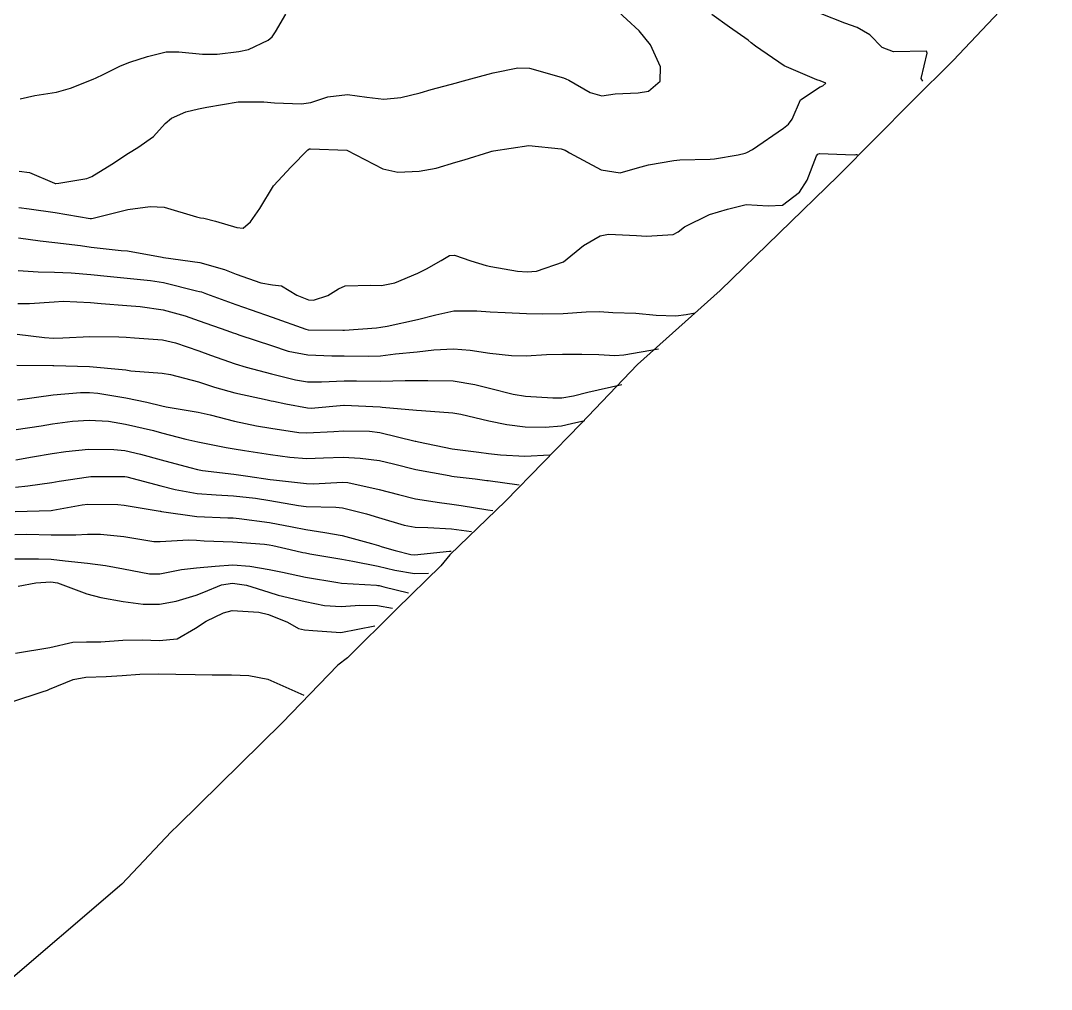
# Model space of a CAD drawing. Header units: metres. Extents: x 307586 to 320046, y 7427249 to 7434250.
# Drawn here: x 315477.8 to 315534.6, y 7432110.2 to 7432163.5 of the extents above; entities that cross this region are included whole.
import ezdxf

# ---------------------------------------------------------------- set-up
doc = ezdxf.new("R2010")
doc.units = ezdxf.units.M
doc.header["$MEASUREMENT"] = 0
for name, color, linetype in [('Area', 45, 'Continuous'), ('Curvas de Nivel 1m', 11, 'Continuous'), ('Curvas de Nivel 5m', 15, 'Continuous')]:
    doc.layers.add(name, color=color, linetype=linetype)

msp = doc.modelspace()

# ---------------------------------------------------------------- linework, layer by layer
at = {"layer": 'Area'}
msp.add_polyline3d([(315534.553, 7432167.086, 742.573), (315529.141, 7432161.352, 740.003), (315526.895, 7432159.116, 742.722), (315522.825, 7432155.006, 738.272), (315516.329, 7432148.691, 739.401), (315511.79, 7432144.617, 746.972), (315508.664, 7432141.355, 745.563), (315504.521, 7432137.101, 753.022), (315501.449, 7432134.144, 755.094), (315500.955, 7432133.531, 754.924), (315498.531, 7432131.161, 753.102), (315495.826, 7432128.477, 755.6), (315495.296, 7432128.079, 755.16), (315492.23, 7432124.9, 753.503), (315486.512, 7432119.263, 762.902), (315486.13, 7432118.898, 762.852), (315483.421, 7432116.025, 762.611), (315476.633, 7432110.23, 753.651)], dxfattribs=at)
at = {"layer": 'Curvas de Nivel 1m', "flags": 128}
for points, elevation in [([(315477.769, 7432155.257), (315478.338, 7432155.191), (315479.709, 7432154.601), (315479.747, 7432154.585), (315479.763, 7432154.586), (315479.781, 7432154.581), (315479.945, 7432154.598), (315481.491, 7432154.857), (315481.767, 7432154.959), (315482.855, 7432155.651), (315483.78, 7432156.243), (315484.295, 7432156.552), (315485.157, 7432157.175), (315485.803, 7432157.875), (315486.151, 7432158.183), (315486.926, 7432158.519), (315487.631, 7432158.695), (315487.815, 7432158.726), (315488.084, 7432158.774), (315489.819, 7432159.082), (315491.22, 7432159.065), (315491.818, 7432159.012), (315493.302, 7432158.962), (315493.819, 7432159.042), (315494.742, 7432159.346), (315495.824, 7432159.483), (315496.894, 7432159.327), (315497.821, 7432159.217), (315498.753, 7432159.307), (315499.825, 7432159.578), (315500.437, 7432159.744), (315501.831, 7432160.123), (315502.002, 7432160.168), (315502.604, 7432160.332), (315503.566, 7432160.594), (315503.838, 7432160.661), (315505.194, 7432160.948), (315505.843, 7432160.934), (315507.707, 7432160.399), (315507.834, 7432160.348), (315508, 7432160.267), (315509.172, 7432159.595), (315509.825, 7432159.406), (315510.546, 7432159.513), (315511.826, 7432159.575), (315512.384, 7432159.658), (315513.025, 7432160.208), (315513.049, 7432161.004), (315512.491, 7432162.214), (315511.87, 7432162.974), (315510.526, 7432164.234)], 737), ([(315477.819, 7432159.236), (315478.617, 7432159.414), (315479.823, 7432159.612), (315480.593, 7432159.825), (315481.83, 7432160.324), (315482.008, 7432160.401), (315482.377, 7432160.575), (315483.345, 7432161.06), (315483.843, 7432161.254), (315484.827, 7432161.566), (315485.852, 7432161.822), (315486.544, 7432161.832), (315487.851, 7432161.688), (315488.648, 7432161.701), (315489.853, 7432161.843), (315490.382, 7432161.947), (315491.468, 7432162.464), (315491.677, 7432162.65), (315491.868, 7432162.929), (315492.436, 7432163.896)], 736), ([(315527.473, 7432160.21), (315527.391, 7432160.357), (315527.722, 7432161.756), (315527.686, 7432161.857), (315525.86, 7432161.828), (315525.252, 7432162.059), (315524.557, 7432162.757), (315523.874, 7432163.168), (315523.183, 7432163.394), (315521.881, 7432163.908)], 739), ([(315477.749, 7432153.262), (315478.307, 7432153.18), (315479.747, 7432152.988), (315481.678, 7432152.647), (315481.744, 7432152.649), (315481.839, 7432152.674), (315483.749, 7432153.148), (315484.976, 7432153.313), (315485.75, 7432153.273), (315487.516, 7432152.742), (315487.745, 7432152.691), (315487.917, 7432152.68), (315488.563, 7432152.498), (315489.738, 7432152.153), (315490.096, 7432152.118), (315490.494, 7432152.472), (315491.006, 7432153.212), (315491.763, 7432154.46), (315492.726, 7432155.498), (315493.642, 7432156.441), (315493.739, 7432156.485), (315493.784, 7432156.488), (315495.783, 7432156.41), (315497.773, 7432155.379), (315498.6, 7432155.207), (315499.772, 7432155.249), (315500.705, 7432155.419), (315501.784, 7432155.746), (315502.238, 7432155.883), (315503.66, 7432156.321), (315503.761, 7432156.352), (315503.793, 7432156.361), (315503.852, 7432156.377), (315505.797, 7432156.668), (315507.587, 7432156.48), (315507.794, 7432156.411), (315507.887, 7432156.362), (315508.035, 7432156.266), (315509.779, 7432155.33), (315510.834, 7432155.173), (315511.781, 7432155.45), (315512.389, 7432155.609), (315513.787, 7432155.838), (315514.11, 7432155.874), (315515.789, 7432155.917), (315516.021, 7432155.936), (315517.325, 7432156.155), (315517.699, 7432156.245), (315517.794, 7432156.284), (315518.109, 7432156.458), (315519.808, 7432157.632), (315520.086, 7432157.842), (315520.299, 7432158.115), (315520.748, 7432159.186), (315521.831, 7432159.907), (315521.983, 7432159.947), (315522.139, 7432160.097), (315521.835, 7432160.224), (315521.657, 7432160.28), (315519.847, 7432161.055), (315518.27, 7432162.144), (315518.043, 7432162.326), (315517.866, 7432162.463), (315516.842, 7432163.191), (315515.88, 7432163.878)], 738), ([(315477.727, 7432151.581), (315478.918, 7432151.42), (315479.724, 7432151.325), (315481.143, 7432151.164), (315481.72, 7432151.081), (315483.372, 7432150.901), (315483.718, 7432150.867), (315485.629, 7432150.531), (315485.713, 7432150.515), (315487.71, 7432150.234), (315489.057, 7432149.84), (315489.704, 7432149.594), (315491.053, 7432149.113), (315491.698, 7432149.007), (315492.189, 7432148.943), (315493.049, 7432148.44), (315493.689, 7432148.173), (315493.953, 7432148.163), (315494.752, 7432148.419), (315495.332, 7432148.778), (315495.698, 7432148.951), (315497.105, 7432148.99), (315497.699, 7432148.967), (315498.433, 7432149.112), (315499.706, 7432149.649), (315500.18, 7432149.884), (315500.984, 7432150.347), (315501.436, 7432150.624), (315501.717, 7432150.633), (315502.615, 7432150.331), (315503.451, 7432150.063), (315503.71, 7432150.003), (315505.172, 7432149.76), (315505.707, 7432149.711), (315506.229, 7432149.763), (315507.713, 7432150.27), (315508.818, 7432151.163), (315509.735, 7432151.704), (315510.178, 7432151.794), (315511.735, 7432151.715), (315512.273, 7432151.677), (315513.736, 7432151.764), (315514.023, 7432151.911), (315514.361, 7432152.191), (315515.75, 7432152.869), (315516.737, 7432153.176), (315517.756, 7432153.429), (315518.977, 7432153.354), (315519.756, 7432153.386), (315520.696, 7432154.111), (315521.125, 7432154.754), (315521.63, 7432156.102), (315521.7, 7432156.195), (315521.794, 7432156.231), (315523.709, 7432156.165), (315523.794, 7432156.17), (315523.893, 7432156.18)], 739), ([(315477.683, 7432147.984), (315478.326, 7432147.977), (315479.685, 7432148.075), (315480.18, 7432148.101), (315481.685, 7432148.024), (315482.275, 7432147.98), (315483.683, 7432147.863), (315484.418, 7432147.807), (315485.679, 7432147.619), (315486.903, 7432147.289), (315487.671, 7432147.03), (315489.196, 7432146.487), (315489.538, 7432146.358), (315489.661, 7432146.317), (315489.898, 7432146.24), (315491.655, 7432145.657), (315492.566, 7432145.361), (315493.65, 7432145.144), (315494.966, 7432145.101), (315495.65, 7432145.102), (315496.977, 7432145.07), (315497.65, 7432145.101), (315498.475, 7432145.197), (315499.657, 7432145.321), (315500.583, 7432145.427), (315501.66, 7432145.485), (315502.585, 7432145.4), (315503.657, 7432145.239), (315504.842, 7432145.112), (315505.655, 7432145.092), (315506.773, 7432145.162), (315507.657, 7432145.179), (315508.72, 7432145.191), (315509.657, 7432145.174), (315510.538, 7432145.113), (315511.037, 7432145.145), (315512.943, 7432145.48)], 741), ([(315477.66, 7432146.296), (315479.153, 7432146.103), (315479.658, 7432146.061), (315480.173, 7432146.08), (315481.659, 7432146.167), (315483.252, 7432146.149), (315483.659, 7432146.116), (315484.116, 7432146.088), (315485.657, 7432145.97), (315486.363, 7432145.816), (315487.652, 7432145.377), (315488.29, 7432145.141), (315489.645, 7432144.651), (315490.246, 7432144.474), (315491.639, 7432144.113), (315492.964, 7432143.768), (315493.635, 7432143.665), (315494.389, 7432143.669), (315495.636, 7432143.721), (315496.327, 7432143.713), (315497.636, 7432143.697), (315499.004, 7432143.737), (315499.637, 7432143.736), (315500.256, 7432143.734), (315501.637, 7432143.718), (315502.833, 7432143.52), (315503.633, 7432143.309), (315504.945, 7432142.982), (315505.629, 7432142.87), (315507.126, 7432142.777), (315507.628, 7432142.779), (315508.259, 7432142.891), (315509.055, 7432143.102), (315510.913, 7432143.51)], 742), ([(315477.642, 7432144.584), (315479.608, 7432144.566), (315479.643, 7432144.567), (315479.672, 7432144.57), (315481.642, 7432144.503), (315483.436, 7432144.349), (315483.641, 7432144.317), (315483.911, 7432144.277), (315485.639, 7432144.136), (315486.097, 7432144.066), (315487.634, 7432143.661), (315488.514, 7432143.379), (315489.629, 7432143.058), (315491.414, 7432142.673), (315491.625, 7432142.625), (315491.76, 7432142.593), (315492.436, 7432142.448), (315493.62, 7432142.229), (315493.826, 7432142.221), (315495.622, 7432142.38), (315495.652, 7432142.38), (315497.621, 7432142.281), (315497.739, 7432142.271), (315499.619, 7432142.107), (315499.895, 7432142.081), (315501.617, 7432141.961), (315502.061, 7432141.888), (315503.611, 7432141.517), (315504.593, 7432141.315), (315505.606, 7432141.187), (315506.711, 7432141.175), (315507.608, 7432141.25), (315508.158, 7432141.364), (315508.893, 7432141.53)], 743), ([(315477.667, 7432142.673), (315479.626, 7432142.948), (315481.133, 7432143.08), (315481.628, 7432143.08), (315482.089, 7432143.034), (315483.625, 7432142.788), (315484.791, 7432142.538), (315485.62, 7432142.336), (315485.859, 7432142.288), (315487.615, 7432141.991), (315488.267, 7432141.846), (315489.608, 7432141.503), (315490.825, 7432141.248), (315491.603, 7432141.12), (315493.158, 7432140.878), (315493.599, 7432140.849), (315495.081, 7432140.935), (315495.601, 7432140.964), (315497.045, 7432140.951), (315497.6, 7432140.885), (315499.555, 7432140.399), (315499.593, 7432140.393), (315499.728, 7432140.359), (315501.589, 7432139.986), (315503.057, 7432139.787), (315503.587, 7432139.726), (315504.239, 7432139.651), (315505.586, 7432139.575), (315506.963, 7432139.65)], 744), ([(315477.58, 7432139.374), (315478.495, 7432139.529), (315479.584, 7432139.713), (315480.339, 7432139.839), (315481.587, 7432139.965), (315482.974, 7432139.947), (315483.586, 7432139.878), (315484.438, 7432139.688), (315485.581, 7432139.371), (315487.147, 7432138.944), (315487.576, 7432138.835), (315487.855, 7432138.785), (315489.574, 7432138.577), (315490.344, 7432138.472), (315491.57, 7432138.294), (315491.758, 7432138.27), (315493.567, 7432138.066), (315493.934, 7432138.06), (315495.569, 7432138.149), (315495.848, 7432138.128), (315497.563, 7432137.742), (315498.642, 7432137.457), (315499.562, 7432137.233), (315500.884, 7432137.023), (315501.559, 7432136.932), (315502.083, 7432136.857), (315503.556, 7432136.62), (315503.823, 7432136.58)], 746), ([(315477.561, 7432137.864), (315478.246, 7432137.936), (315479.566, 7432138.127), (315479.97, 7432138.193), (315481.571, 7432138.434), (315481.703, 7432138.446), (315483.571, 7432138.448), (315483.688, 7432138.432), (315485.564, 7432137.937), (315486.341, 7432137.742), (315487.558, 7432137.526), (315488.602, 7432137.45), (315489.557, 7432137.388), (315490.765, 7432137.258), (315491.553, 7432137.142), (315493.129, 7432136.856), (315493.549, 7432136.81), (315495.188, 7432136.774), (315495.548, 7432136.738), (315496.875, 7432136.397), (315497.541, 7432136.197), (315498.946, 7432135.771), (315499.542, 7432135.662), (315500.255, 7432135.64), (315501.541, 7432135.566), (315502.653, 7432135.43)], 747), ([(315477.542, 7432136.53), (315479.531, 7432136.588), (315479.612, 7432136.599), (315481.233, 7432136.898), (315481.548, 7432136.927), (315483.193, 7432136.911), (315483.548, 7432136.877), (315485.528, 7432136.546), (315485.543, 7432136.544), (315485.601, 7432136.529), (315487.54, 7432136.247), (315489.238, 7432136.183), (315489.54, 7432136.175), (315489.867, 7432136.149), (315491.538, 7432135.927), (315492.788, 7432135.694), (315493.534, 7432135.533), (315494.586, 7432135.366), (315495.531, 7432135.21), (315497.148, 7432134.772), (315497.526, 7432134.653), (315497.728, 7432134.589), (315498.451, 7432134.376), (315499.319, 7432134.161), (315499.521, 7432134.145), (315501.438, 7432134.341), (315501.512, 7432134.351), (315501.533, 7432134.35)], 748), ([(315477.529, 7432135.272), (315478.183, 7432135.274), (315479.529, 7432135.247), (315480.872, 7432135.244), (315481.53, 7432135.28), (315482.241, 7432135.281), (315483.529, 7432135.144), (315485.173, 7432134.887), (315485.526, 7432134.874), (315487.078, 7432134.964), (315487.527, 7432134.953), (315487.947, 7432134.923), (315489.527, 7432134.856), (315491.262, 7432134.726), (315491.525, 7432134.695), (315491.724, 7432134.656), (315492.67, 7432134.443), (315493.367, 7432134.278), (315493.521, 7432134.246), (315493.746, 7432134.202), (315495.518, 7432133.899), (315496.122, 7432133.798), (315497.514, 7432133.517), (315498.439, 7432133.303), (315499.511, 7432133.122), (315500.293, 7432133.13)], 749), ([(315477.702, 7432132.425), (315478.683, 7432132.612), (315479.504, 7432132.659), (315479.877, 7432132.596), (315481.494, 7432131.992), (315482.261, 7432131.799), (315483.488, 7432131.582), (315484.591, 7432131.434), (315485.486, 7432131.426), (315486.408, 7432131.602), (315487.494, 7432131.921), (315487.92, 7432132.081), (315488.887, 7432132.489), (315489.504, 7432132.59), (315490.272, 7432132.472), (315491.497, 7432132.087), (315492.016, 7432131.931), (315493.49, 7432131.567), (315494.554, 7432131.352), (315495.486, 7432131.295), (315496.511, 7432131.377), (315497.487, 7432131.353), (315498.303, 7432131.2)], 751), ([(315477.567, 7432128.741), (315479.457, 7432129.049), (315480.715, 7432129.332), (315481.461, 7432129.364), (315482.255, 7432129.362), (315483.462, 7432129.447), (315484.543, 7432129.459), (315485.462, 7432129.421), (315486.453, 7432129.53), (315487.469, 7432130.101), (315488.056, 7432130.501), (315489.008, 7432130.959), (315489.482, 7432131.076), (315490.952, 7432130.994), (315491.479, 7432130.869), (315492.529, 7432130.444), (315493.123, 7432130.089), (315493.469, 7432130.021), (315493.921, 7432129.973), (315495.467, 7432129.862), (315497.323, 7432130.24)], 752), ([(315477.417, 7432126.074), (315479.024, 7432126.606), (315479.321, 7432126.705), (315479.425, 7432126.746), (315480.738, 7432127.282), (315481.435, 7432127.413), (315482.546, 7432127.454), (315483.437, 7432127.512), (315484.401, 7432127.577), (315485.439, 7432127.593), (315486.376, 7432127.584), (315487.439, 7432127.561), (315488.386, 7432127.548), (315489.439, 7432127.538), (315490.407, 7432127.502), (315491.436, 7432127.309), (315493.423, 7432126.43), (315493.423, 7432126.43)], 753)]:
    msp.add_lwpolyline(points, dxfattribs=dict(at, elevation=elevation))
at = {"layer": 'Curvas de Nivel 5m', "flags": 128}
for points, elevation in [([(315477.704, 7432149.786), (315478.812, 7432149.721), (315479.704, 7432149.699), (315480.63, 7432149.665), (315481.703, 7432149.57), (315482.614, 7432149.478), (315483.701, 7432149.372), (315484.988, 7432149.25), (315485.699, 7432149.125), (315487.528, 7432148.678), (315487.694, 7432148.638), (315487.794, 7432148.609), (315488.074, 7432148.504), (315489.685, 7432147.923), (315490.523, 7432147.628), (315491.674, 7432147.223), (315493.543, 7432146.554), (315493.664, 7432146.529), (315495.569, 7432146.506), (315495.664, 7432146.507), (315497.422, 7432146.637), (315497.667, 7432146.664), (315498.004, 7432146.721), (315499.68, 7432147.087), (315500.679, 7432147.354), (315501.685, 7432147.58), (315502.942, 7432147.578), (315503.685, 7432147.514), (315504.511, 7432147.475), (315505.684, 7432147.425), (315506.564, 7432147.402), (315507.684, 7432147.426), (315508.956, 7432147.521), (315509.686, 7432147.527), (315510.429, 7432147.489), (315511.685, 7432147.449), (315512.803, 7432147.328), (315513.885, 7432147.293), (315514.462, 7432147.37), (315514.963, 7432147.46)], 740), ([(315477.599, 7432141.046), (315478.973, 7432141.239), (315479.604, 7432141.346), (315480.691, 7432141.505), (315481.608, 7432141.558), (315482.677, 7432141.494), (315483.605, 7432141.343), (315485.155, 7432140.979), (315485.598, 7432140.864), (315486.938, 7432140.517), (315487.591, 7432140.361), (315489.153, 7432140.051), (315489.588, 7432139.985), (315490.166, 7432139.895), (315491.585, 7432139.673), (315492.659, 7432139.519), (315493.583, 7432139.454), (315494.515, 7432139.489), (315495.584, 7432139.522), (315496.523, 7432139.461), (315497.582, 7432139.332), (315498.356, 7432139.153), (315499.578, 7432138.842), (315501.414, 7432138.502), (315501.574, 7432138.476), (315501.694, 7432138.458), (315502.847, 7432138.321), (315503.501, 7432138.24), (315503.572, 7432138.23), (315505.273, 7432137.99)], 745), ([(315477.516, 7432133.93), (315478.83, 7432133.924), (315479.516, 7432133.899), (315480.297, 7432133.81), (315481.514, 7432133.687), (315482.514, 7432133.566), (315483.511, 7432133.375), (315484.941, 7432133.104), (315485.509, 7432133.098), (315486.7, 7432133.329), (315487.512, 7432133.435), (315488.547, 7432133.528), (315489.514, 7432133.596), (315490.46, 7432133.524), (315491.512, 7432133.346), (315492.26, 7432133.198), (315493.508, 7432132.921), (315495.304, 7432132.613), (315495.505, 7432132.592), (315497.42, 7432132.475), (315497.504, 7432132.463), (315497.563, 7432132.449), (315497.823, 7432132.385), (315499.183, 7432132.05)], 750)]:
    msp.add_lwpolyline(points, dxfattribs=dict(at, elevation=elevation))

doc.saveas('drawing.dxf')
